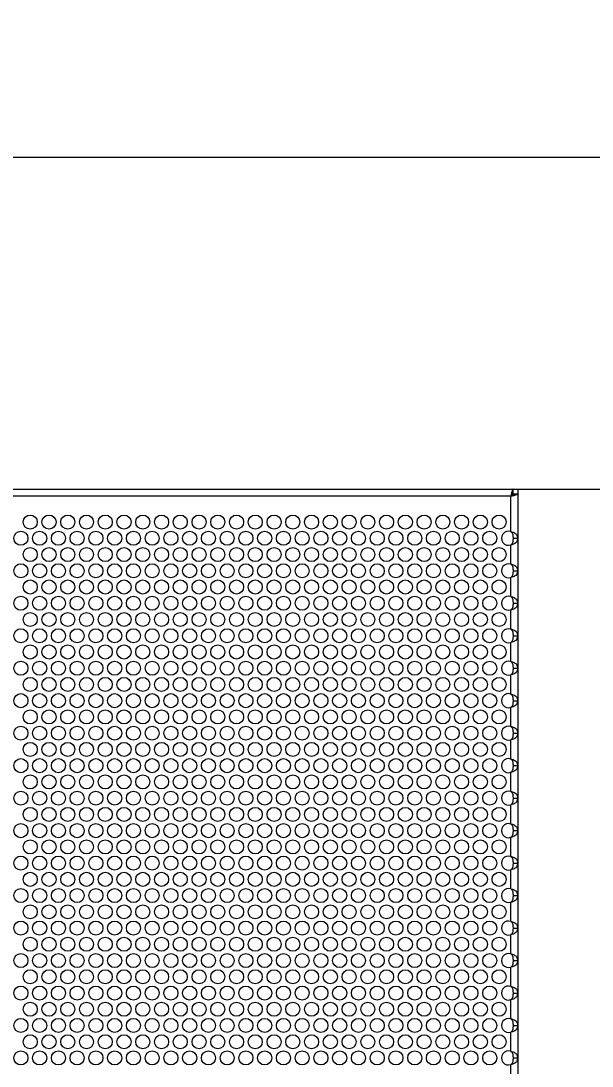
# Model space of a CAD drawing. Header units: millimetres. Extents: x 0 to 2524, y 0 to 1785.
# Drawn here: x 317.1 to 438.9, y 1291.9 to 1514.9 of the extents above; entities that cross this region are included whole.
import ezdxf

# ---------------------------------------------------------------- set-up
doc = ezdxf.new("R2010")
doc.units = ezdxf.units.MM
doc.header["$LTSCALE"] = 0.1
doc.layers.get('0').update_dxf_attribs({"lineweight": 13})
doc.layers.get('Defpoints').update_dxf_attribs({"lineweight": 9})
doc.layers.add('标注', color=251, linetype='Continuous', lineweight=9)
doc.styles.get("Standard").update_dxf_attribs({"font": 'arial.ttf'})
doc.dimstyles.new('STANDARD 8.5', dxfattribs={"dimscale": 8.5, "dimtxt": 2.5, "dimasz": 1.5, "dimexe": 0.5, "dimexo": 0.5, "dimgap": 0.5, "dimtad": 1, "dimtoh": 1, "dimdec": 1, "dimzin": 12, "dimdsep": 46, "dimtxsty": 'Standard', "dimcen": 0, "dimclrd": 256, "dimclre": 256, "dimclrt": 256, "dimadec": 0, "dimazin": 0, "dimtp": 0.01, "dimtm": 0.01, "dimtfac": 1, "dimtdec": 1, "dimtofl": 0, "dimtmove": 0, "dimatfit": 3, "dimfxl": 1, "dimtolj": 1, "dimtzin": 4, "dimlwd": -1, "dimlwe": -1, "dimarcsym": 0})

# ---------------------------------------------------------------- blocks, each defined once
blk = doc.blocks.new('*D11')
at = {"layer": 'Defpoints', "color": 0, "transparency": 16777216}
for p in [(961.86, 1485.82), (196.26, 1419.47), (961.86, 1419.47)]:
    blk.add_point(p, dxfattribs=at)
at = {"layer": '标注', "transparency": 16777216}
for p, q in [((196.26, 1423.72), (196.26, 1490.07)), ((961.86, 1423.72), (961.86, 1490.07)), ((209.01, 1485.82), (949.11, 1485.82))]:
    blk.add_line(p, q, dxfattribs=at)
for points in [[(209.01, 1487.94), (209.01, 1483.69), (196.26, 1485.82)], [(949.11, 1487.94), (949.11, 1483.69), (961.86, 1485.82)]]:
    blk.add_solid(points, dxfattribs=at)
at = {"layer": '标注', "transparency": 16777216, "insert": (579.06, 1500.92), "char_height": 21.25, "attachment_point": 5}
blk.add_mtext('\\A1;766', dxfattribs=at)

msp = doc.modelspace()

# ---------------------------------------------------------------- linework, layer by layer
for p, q in [((223.06, 1414.97), (907.06, 1414.97)), ((423.06, 1414.97), (423.06, 1206.97))]:
    msp.add_line(p, q)
at = {"layer": '标注'}
for p, q in [((422.06, 1413.97), (422.06, 1414.97)), ((422.06, 1413.97), (423.06, 1413.97)), ((421.56, 1413.47), (262.79, 1413.47)), ((421.56, 1405.91), (421.56, 1413.47)), ((421.56, 1398.98), (421.56, 1403.08)), ((422.03, 1404.5), (422.97, 1404.5)), ((404.24, 1400.14), (403.96, 1399.86)), ((421.56, 1392.06), (421.56, 1396.16)), ((422.03, 1397.57), (422.97, 1397.57)), ((404.24, 1393.21), (403.96, 1392.94)), ((421.56, 1385.13), (421.56, 1389.23)), ((422.03, 1390.64), (422.97, 1390.64)), ((404.24, 1386.28), (403.96, 1386.01)), ((421.56, 1378.2), (421.56, 1382.3)), ((422.03, 1383.71), (422.97, 1383.71)), ((404.24, 1379.35), (403.96, 1379.08)), ((422.03, 1376.79), (422.97, 1376.79)), ((421.56, 1371.27), (421.56, 1375.37)), ((404.24, 1372.43), (403.96, 1372.15)), ((422.03, 1369.86), (422.97, 1369.86)), ((421.56, 1364.34), (421.56, 1368.44)), ((404.24, 1365.5), (403.96, 1365.22)), ((422.03, 1362.93), (422.97, 1362.93)), ((421.56, 1357.42), (421.56, 1361.52)), ((404.24, 1358.57), (403.96, 1358.29)), ((422.03, 1356), (422.97, 1356)), ((421.56, 1350.49), (421.56, 1354.59)), ((404.24, 1351.64), (403.96, 1351.37)), ((422.03, 1349.07), (422.97, 1349.07)), ((421.56, 1343.56), (421.56, 1347.66)), ((404.24, 1344.71), (403.96, 1344.44)), ((422.03, 1342.14), (422.97, 1342.14)), ((421.56, 1336.63), (421.56, 1340.73)), ((404.24, 1337.78), (403.96, 1337.51)), ((421.56, 1329.7), (421.56, 1333.8)), ((422.03, 1335.22), (422.97, 1335.22)), ((404.24, 1330.86), (403.96, 1330.58)), ((421.56, 1322.77), (421.56, 1326.87)), ((422.03, 1328.29), (422.97, 1328.29)), ((404.24, 1323.93), (403.96, 1323.65)), ((421.56, 1315.85), (421.56, 1319.95)), ((422.03, 1321.36), (422.97, 1321.36)), ((404.24, 1317), (403.96, 1316.73)), ((422.03, 1314.43), (422.97, 1314.43)), ((421.56, 1308.92), (421.56, 1313.02)), ((404.24, 1310.07), (403.96, 1309.8)), ((422.03, 1307.5), (422.97, 1307.5)), ((421.56, 1301.99), (421.56, 1306.09)), ((404.24, 1303.14), (403.96, 1302.87)), ((422.03, 1300.58), (422.97, 1300.58)), ((421.56, 1295.06), (421.56, 1299.16)), ((404.24, 1296.22), (403.96, 1295.94)), ((422.03, 1293.65), (422.97, 1293.65)), ((421.56, 1288.13), (421.56, 1292.23))]:
    msp.add_line(p, q, dxfattribs=at)
for centre in [(319.06, 1407.96), (323.06, 1407.96), (327.06, 1407.96), (331.06, 1407.96), (335.06, 1407.96), (339.06, 1407.96), (343.06, 1407.96), (347.06, 1407.96), (351.06, 1407.96), (355.06, 1407.96), (359.06, 1407.96), (363.06, 1407.96), (367.06, 1407.96), (371.06, 1407.96), (375.06, 1407.96), (379.06, 1407.96), (383.06, 1407.96), (387.06, 1407.96), (391.06, 1407.96), (395.06, 1407.96), (399.06, 1407.96), (403.06, 1407.96), (407.06, 1407.96), (411.06, 1407.96), (415.06, 1407.96), (419.06, 1407.96), (317.06, 1404.5), (321.06, 1404.5), (325.06, 1404.5), (329.06, 1404.5), (333.06, 1404.5), (337.06, 1404.5), (341.06, 1404.5), (345.06, 1404.5), (349.06, 1404.5), (353.06, 1404.5), (357.06, 1404.5), (361.06, 1404.5), (365.06, 1404.5), (369.06, 1404.5), (373.06, 1404.5), (377.06, 1404.5), (381.06, 1404.5), (385.06, 1404.5), (389.06, 1404.5), (393.06, 1404.5), (397.06, 1404.5), (401.06, 1404.5), (405.06, 1404.5), (409.06, 1404.5), (413.06, 1404.5), (417.06, 1404.5), (319.06, 1401.03), (323.06, 1401.03), (327.06, 1401.03), (331.06, 1401.03), (335.06, 1401.03), (339.06, 1401.03), (343.06, 1401.03), (347.06, 1401.03), (351.06, 1401.03), (355.06, 1401.03), (359.06, 1401.03), (363.06, 1401.03), (367.06, 1401.03), (371.06, 1401.03), (375.06, 1401.03), (379.06, 1401.03), (383.06, 1401.03), (387.06, 1401.03), (391.06, 1401.03), (395.06, 1401.03), (399.06, 1401.03), (403.06, 1401.03), (407.06, 1401.03), (411.06, 1401.03), (415.06, 1401.03), (419.06, 1401.03), (317.06, 1397.57), (321.06, 1397.57), (325.06, 1397.57), (329.06, 1397.57), (333.06, 1397.57), (337.06, 1397.57), (341.06, 1397.57), (345.06, 1397.57), (349.06, 1397.57), (353.06, 1397.57), (357.06, 1397.57), (361.06, 1397.57), (365.06, 1397.57), (369.06, 1397.57), (373.06, 1397.57), (377.06, 1397.57), (381.06, 1397.57), (385.06, 1397.57), (389.06, 1397.57), (393.06, 1397.57), (397.06, 1397.57), (401.06, 1397.57), (405.06, 1397.57), (409.06, 1397.57), (413.06, 1397.57), (417.06, 1397.57), (319.06, 1394.11), (323.06, 1394.11), (327.06, 1394.11), (331.06, 1394.11), (335.06, 1394.11), (339.06, 1394.11), (343.06, 1394.11), (347.06, 1394.11), (351.06, 1394.11), (355.06, 1394.11), (359.06, 1394.11), (363.06, 1394.11), (367.06, 1394.11), (371.06, 1394.11), (375.06, 1394.11), (379.06, 1394.11), (383.06, 1394.11), (387.06, 1394.11), (391.06, 1394.11), (395.06, 1394.11), (399.06, 1394.11), (403.06, 1394.11), (407.06, 1394.11), (411.06, 1394.11), (415.06, 1394.11), (419.06, 1394.11), (317.06, 1390.64), (321.06, 1390.64), (325.06, 1390.64), (329.06, 1390.64), (333.06, 1390.64), (337.06, 1390.64), (341.06, 1390.64), (345.06, 1390.64), (349.06, 1390.64), (353.06, 1390.64), (357.06, 1390.64), (361.06, 1390.64), (365.06, 1390.64), (369.06, 1390.64), (373.06, 1390.64), (377.06, 1390.64), (381.06, 1390.64), (385.06, 1390.64), (389.06, 1390.64), (393.06, 1390.64), (397.06, 1390.64), (401.06, 1390.64), (405.06, 1390.64), (409.06, 1390.64), (413.06, 1390.64), (417.06, 1390.64), (319.06, 1387.18), (323.06, 1387.18), (327.06, 1387.18), (331.06, 1387.18), (335.06, 1387.18), (339.06, 1387.18), (343.06, 1387.18), (347.06, 1387.18), (351.06, 1387.18), (355.06, 1387.18), (359.06, 1387.18), (363.06, 1387.18), (367.06, 1387.18), (371.06, 1387.18), (375.06, 1387.18), (379.06, 1387.18), (383.06, 1387.18), (387.06, 1387.18), (391.06, 1387.18), (395.06, 1387.18), (399.06, 1387.18), (403.06, 1387.18), (407.06, 1387.18), (411.06, 1387.18), (415.06, 1387.18), (419.06, 1387.18), (317.06, 1383.71), (321.06, 1383.71), (325.06, 1383.71), (329.06, 1383.71), (333.06, 1383.71), (337.06, 1383.71), (341.06, 1383.71), (345.06, 1383.71), (349.06, 1383.71), (353.06, 1383.71), (357.06, 1383.71), (361.06, 1383.71), (365.06, 1383.71), (369.06, 1383.71), (373.06, 1383.71), (377.06, 1383.71), (381.06, 1383.71), (385.06, 1383.71), (389.06, 1383.71), (393.06, 1383.71), (397.06, 1383.71), (401.06, 1383.71), (405.06, 1383.71), (409.06, 1383.71), (413.06, 1383.71), (417.06, 1383.71), (319.06, 1380.25), (323.06, 1380.25), (327.06, 1380.25), (331.06, 1380.25), (335.06, 1380.25), (339.06, 1380.25), (343.06, 1380.25), (347.06, 1380.25), (351.06, 1380.25), (355.06, 1380.25), (359.06, 1380.25), (363.06, 1380.25), (367.06, 1380.25), (371.06, 1380.25), (375.06, 1380.25), (379.06, 1380.25), (383.06, 1380.25), (387.06, 1380.25), (391.06, 1380.25), (395.06, 1380.25), (399.06, 1380.25), (403.06, 1380.25), (407.06, 1380.25), (411.06, 1380.25), (415.06, 1380.25), (419.06, 1380.25), (317.06, 1376.79), (321.06, 1376.79), (325.06, 1376.79), (329.06, 1376.79), (333.06, 1376.79), (337.06, 1376.79), (341.06, 1376.79), (345.06, 1376.79), (349.06, 1376.79), (353.06, 1376.79), (357.06, 1376.79), (361.06, 1376.79), (365.06, 1376.79), (369.06, 1376.79), (373.06, 1376.79), (377.06, 1376.79), (381.06, 1376.79), (385.06, 1376.79), (389.06, 1376.79), (393.06, 1376.79), (397.06, 1376.79), (401.06, 1376.79), (405.06, 1376.79), (409.06, 1376.79), (413.06, 1376.79), (417.06, 1376.79), (319.06, 1373.32), (323.06, 1373.32), (327.06, 1373.32), (331.06, 1373.32), (335.06, 1373.32), (339.06, 1373.32), (343.06, 1373.32), (347.06, 1373.32), (351.06, 1373.32), (355.06, 1373.32), (359.06, 1373.32), (363.06, 1373.32), (367.06, 1373.32), (371.06, 1373.32), (375.06, 1373.32), (379.06, 1373.32), (383.06, 1373.32), (387.06, 1373.32), (391.06, 1373.32), (395.06, 1373.32), (399.06, 1373.32), (403.06, 1373.32), (407.06, 1373.32), (411.06, 1373.32), (415.06, 1373.32), (419.06, 1373.32), (317.06, 1369.86), (321.06, 1369.86), (325.06, 1369.86), (329.06, 1369.86), (333.06, 1369.86), (337.06, 1369.86), (341.06, 1369.86), (345.06, 1369.86), (349.06, 1369.86), (353.06, 1369.86), (357.06, 1369.86), (361.06, 1369.86), (365.06, 1369.86), (369.06, 1369.86), (373.06, 1369.86), (377.06, 1369.86), (381.06, 1369.86), (385.06, 1369.86), (389.06, 1369.86), (393.06, 1369.86), (397.06, 1369.86), (401.06, 1369.86), (405.06, 1369.86), (409.06, 1369.86), (413.06, 1369.86), (417.06, 1369.86), (319.06, 1366.39), (323.06, 1366.39), (327.06, 1366.39), (331.06, 1366.39), (335.06, 1366.39), (339.06, 1366.39), (343.06, 1366.39), (347.06, 1366.39), (351.06, 1366.39), (355.06, 1366.39), (359.06, 1366.39), (363.06, 1366.39), (367.06, 1366.39), (371.06, 1366.39), (375.06, 1366.39), (379.06, 1366.39), (383.06, 1366.39), (387.06, 1366.39), (391.06, 1366.39), (395.06, 1366.39), (399.06, 1366.39), (403.06, 1366.39), (407.06, 1366.39), (411.06, 1366.39), (415.06, 1366.39), (419.06, 1366.39), (317.06, 1362.93), (321.06, 1362.93), (325.06, 1362.93), (329.06, 1362.93), (333.06, 1362.93), (337.06, 1362.93), (341.06, 1362.93), (345.06, 1362.93), (349.06, 1362.93), (353.06, 1362.93), (357.06, 1362.93), (361.06, 1362.93), (365.06, 1362.93), (369.06, 1362.93), (373.06, 1362.93), (377.06, 1362.93), (381.06, 1362.93), (385.06, 1362.93), (389.06, 1362.93), (393.06, 1362.93), (397.06, 1362.93), (401.06, 1362.93), (405.06, 1362.93), (409.06, 1362.93), (413.06, 1362.93), (417.06, 1362.93), (319.06, 1359.47), (323.06, 1359.47), (327.06, 1359.47), (331.06, 1359.47), (335.06, 1359.47), (339.06, 1359.47), (343.06, 1359.47), (347.06, 1359.47), (351.06, 1359.47), (355.06, 1359.47), (359.06, 1359.47), (363.06, 1359.47), (367.06, 1359.47), (371.06, 1359.47), (375.06, 1359.47), (379.06, 1359.47), (383.06, 1359.47), (387.06, 1359.47), (391.06, 1359.47), (395.06, 1359.47), (399.06, 1359.47), (403.06, 1359.47), (407.06, 1359.47), (411.06, 1359.47), (415.06, 1359.47), (419.06, 1359.47), (317.06, 1356), (321.06, 1356), (325.06, 1356), (329.06, 1356), (333.06, 1356), (337.06, 1356), (341.06, 1356), (345.06, 1356), (349.06, 1356), (353.06, 1356), (357.06, 1356), (361.06, 1356), (365.06, 1356), (369.06, 1356), (373.06, 1356), (377.06, 1356), (381.06, 1356), (385.06, 1356), (389.06, 1356), (393.06, 1356), (397.06, 1356), (401.06, 1356), (405.06, 1356), (409.06, 1356), (413.06, 1356), (417.06, 1356), (319.06, 1352.54), (323.06, 1352.54), (327.06, 1352.54), (331.06, 1352.54), (335.06, 1352.54), (339.06, 1352.54), (343.06, 1352.54), (347.06, 1352.54), (351.06, 1352.54), (355.06, 1352.54), (359.06, 1352.54), (363.06, 1352.54), (367.06, 1352.54), (371.06, 1352.54), (375.06, 1352.54), (379.06, 1352.54), (383.06, 1352.54), (387.06, 1352.54), (391.06, 1352.54), (395.06, 1352.54), (399.06, 1352.54), (403.06, 1352.54), (407.06, 1352.54), (411.06, 1352.54), (415.06, 1352.54), (419.06, 1352.54), (317.06, 1349.07), (321.06, 1349.07), (325.06, 1349.07), (329.06, 1349.07), (333.06, 1349.07), (337.06, 1349.07), (341.06, 1349.07), (345.06, 1349.07), (349.06, 1349.07), (353.06, 1349.07), (357.06, 1349.07), (361.06, 1349.07), (365.06, 1349.07), (369.06, 1349.07), (373.06, 1349.07), (377.06, 1349.07), (381.06, 1349.07), (385.06, 1349.07), (389.06, 1349.07), (393.06, 1349.07), (397.06, 1349.07), (401.06, 1349.07), (405.06, 1349.07), (409.06, 1349.07), (413.06, 1349.07), (417.06, 1349.07), (319.06, 1345.61), (323.06, 1345.61), (327.06, 1345.61), (331.06, 1345.61), (335.06, 1345.61), (339.06, 1345.61), (343.06, 1345.61), (347.06, 1345.61), (351.06, 1345.61), (355.06, 1345.61), (359.06, 1345.61), (363.06, 1345.61), (367.06, 1345.61), (371.06, 1345.61), (375.06, 1345.61), (379.06, 1345.61), (383.06, 1345.61), (387.06, 1345.61), (391.06, 1345.61), (395.06, 1345.61), (399.06, 1345.61), (403.06, 1345.61), (407.06, 1345.61), (411.06, 1345.61), (415.06, 1345.61), (419.06, 1345.61), (317.06, 1342.14), (321.06, 1342.14), (325.06, 1342.14), (329.06, 1342.14), (333.06, 1342.14), (337.06, 1342.14), (341.06, 1342.14), (345.06, 1342.14), (349.06, 1342.14), (353.06, 1342.14), (357.06, 1342.14), (361.06, 1342.14), (365.06, 1342.14), (369.06, 1342.14), (373.06, 1342.14), (377.06, 1342.14), (381.06, 1342.14), (385.06, 1342.14), (389.06, 1342.14), (393.06, 1342.14), (397.06, 1342.14), (401.06, 1342.14), (405.06, 1342.14), (409.06, 1342.14), (413.06, 1342.14), (417.06, 1342.14), (319.06, 1338.68), (323.06, 1338.68), (327.06, 1338.68), (331.06, 1338.68), (335.06, 1338.68), (339.06, 1338.68), (343.06, 1338.68), (347.06, 1338.68), (351.06, 1338.68), (355.06, 1338.68), (359.06, 1338.68), (363.06, 1338.68), (367.06, 1338.68), (371.06, 1338.68), (375.06, 1338.68), (379.06, 1338.68), (383.06, 1338.68), (387.06, 1338.68), (391.06, 1338.68), (395.06, 1338.68), (399.06, 1338.68), (403.06, 1338.68), (407.06, 1338.68), (411.06, 1338.68), (415.06, 1338.68), (419.06, 1338.68), (317.06, 1335.22), (321.06, 1335.22), (325.06, 1335.22), (329.06, 1335.22), (333.06, 1335.22), (337.06, 1335.22), (341.06, 1335.22), (345.06, 1335.22), (349.06, 1335.22), (353.06, 1335.22), (357.06, 1335.22), (361.06, 1335.22), (365.06, 1335.22), (369.06, 1335.22), (373.06, 1335.22), (377.06, 1335.22), (381.06, 1335.22), (385.06, 1335.22), (389.06, 1335.22), (393.06, 1335.22), (397.06, 1335.22), (401.06, 1335.22), (405.06, 1335.22), (409.06, 1335.22), (413.06, 1335.22), (417.06, 1335.22), (319.06, 1331.75), (323.06, 1331.75), (327.06, 1331.75), (331.06, 1331.75), (335.06, 1331.75), (339.06, 1331.75), (343.06, 1331.75), (347.06, 1331.75), (351.06, 1331.75), (355.06, 1331.75), (359.06, 1331.75), (363.06, 1331.75), (367.06, 1331.75), (371.06, 1331.75), (375.06, 1331.75), (379.06, 1331.75), (383.06, 1331.75), (387.06, 1331.75), (391.06, 1331.75), (395.06, 1331.75), (399.06, 1331.75), (403.06, 1331.75), (407.06, 1331.75), (411.06, 1331.75), (415.06, 1331.75), (419.06, 1331.75), (317.06, 1328.29), (321.06, 1328.29), (325.06, 1328.29), (329.06, 1328.29), (333.06, 1328.29), (337.06, 1328.29), (341.06, 1328.29), (345.06, 1328.29), (349.06, 1328.29), (353.06, 1328.29), (357.06, 1328.29), (361.06, 1328.29), (365.06, 1328.29), (369.06, 1328.29), (373.06, 1328.29), (377.06, 1328.29), (381.06, 1328.29), (385.06, 1328.29), (389.06, 1328.29), (393.06, 1328.29), (397.06, 1328.29), (401.06, 1328.29), (405.06, 1328.29), (409.06, 1328.29), (413.06, 1328.29), (417.06, 1328.29), (319.06, 1324.82), (323.06, 1324.82), (327.06, 1324.82), (331.06, 1324.82), (335.06, 1324.82), (339.06, 1324.82), (343.06, 1324.82), (347.06, 1324.82), (351.06, 1324.82), (355.06, 1324.82), (359.06, 1324.82), (363.06, 1324.82), (367.06, 1324.82), (371.06, 1324.82), (375.06, 1324.82), (379.06, 1324.82), (383.06, 1324.82), (387.06, 1324.82), (391.06, 1324.82), (395.06, 1324.82), (399.06, 1324.82), (403.06, 1324.82), (407.06, 1324.82), (411.06, 1324.82), (415.06, 1324.82), (419.06, 1324.82), (317.06, 1321.36), (321.06, 1321.36), (325.06, 1321.36), (329.06, 1321.36), (333.06, 1321.36), (337.06, 1321.36), (341.06, 1321.36), (345.06, 1321.36), (349.06, 1321.36), (353.06, 1321.36), (357.06, 1321.36), (361.06, 1321.36), (365.06, 1321.36), (369.06, 1321.36), (373.06, 1321.36), (377.06, 1321.36), (381.06, 1321.36), (385.06, 1321.36), (389.06, 1321.36), (393.06, 1321.36), (397.06, 1321.36), (401.06, 1321.36), (405.06, 1321.36), (409.06, 1321.36), (413.06, 1321.36), (417.06, 1321.36), (319.06, 1317.9), (323.06, 1317.9), (327.06, 1317.9), (331.06, 1317.9), (335.06, 1317.9), (339.06, 1317.9), (343.06, 1317.9), (347.06, 1317.9), (351.06, 1317.9), (355.06, 1317.9), (359.06, 1317.9), (363.06, 1317.9), (367.06, 1317.9), (371.06, 1317.9), (375.06, 1317.9), (379.06, 1317.9), (383.06, 1317.9), (387.06, 1317.9), (391.06, 1317.9), (395.06, 1317.9), (399.06, 1317.9), (403.06, 1317.9), (407.06, 1317.9), (411.06, 1317.9), (415.06, 1317.9), (419.06, 1317.9), (317.06, 1314.43), (321.06, 1314.43), (325.06, 1314.43), (329.06, 1314.43), (333.06, 1314.43), (337.06, 1314.43), (341.06, 1314.43), (345.06, 1314.43), (349.06, 1314.43), (353.06, 1314.43), (357.06, 1314.43), (361.06, 1314.43), (365.06, 1314.43), (369.06, 1314.43), (373.06, 1314.43), (377.06, 1314.43), (381.06, 1314.43), (385.06, 1314.43), (389.06, 1314.43), (393.06, 1314.43), (397.06, 1314.43), (401.06, 1314.43), (405.06, 1314.43), (409.06, 1314.43), (413.06, 1314.43), (417.06, 1314.43), (319.06, 1310.97), (323.06, 1310.97), (327.06, 1310.97), (331.06, 1310.97), (335.06, 1310.97), (339.06, 1310.97), (343.06, 1310.97), (347.06, 1310.97), (351.06, 1310.97), (355.06, 1310.97), (359.06, 1310.97), (363.06, 1310.97), (367.06, 1310.97), (371.06, 1310.97), (375.06, 1310.97), (379.06, 1310.97), (383.06, 1310.97), (387.06, 1310.97), (391.06, 1310.97), (395.06, 1310.97), (399.06, 1310.97), (403.06, 1310.97), (407.06, 1310.97), (411.06, 1310.97), (415.06, 1310.97), (419.06, 1310.97), (317.06, 1307.5), (321.06, 1307.5), (325.06, 1307.5), (329.06, 1307.5), (333.06, 1307.5), (337.06, 1307.5), (341.06, 1307.5), (345.06, 1307.5), (349.06, 1307.5), (353.06, 1307.5), (357.06, 1307.5), (361.06, 1307.5), (365.06, 1307.5), (369.06, 1307.5), (373.06, 1307.5), (377.06, 1307.5), (381.06, 1307.5), (385.06, 1307.5), (389.06, 1307.5), (393.06, 1307.5), (397.06, 1307.5), (401.06, 1307.5), (405.06, 1307.5), (409.06, 1307.5), (413.06, 1307.5), (417.06, 1307.5), (319.06, 1304.04), (323.06, 1304.04), (327.06, 1304.04), (331.06, 1304.04), (335.06, 1304.04), (339.06, 1304.04), (343.06, 1304.04), (347.06, 1304.04), (351.06, 1304.04), (355.06, 1304.04), (359.06, 1304.04), (363.06, 1304.04), (367.06, 1304.04), (371.06, 1304.04), (375.06, 1304.04), (379.06, 1304.04), (383.06, 1304.04), (387.06, 1304.04), (391.06, 1304.04), (395.06, 1304.04), (399.06, 1304.04), (403.06, 1304.04), (407.06, 1304.04), (411.06, 1304.04), (415.06, 1304.04), (419.06, 1304.04), (317.06, 1300.58), (321.06, 1300.58), (325.06, 1300.58), (329.06, 1300.58), (333.06, 1300.58), (337.06, 1300.58), (341.06, 1300.58), (345.06, 1300.58), (349.06, 1300.58), (353.06, 1300.58), (357.06, 1300.58), (361.06, 1300.58), (365.06, 1300.58), (369.06, 1300.58), (373.06, 1300.58), (377.06, 1300.58), (381.06, 1300.58), (385.06, 1300.58), (389.06, 1300.58), (393.06, 1300.58), (397.06, 1300.58), (401.06, 1300.58), (405.06, 1300.58), (409.06, 1300.58), (413.06, 1300.58), (417.06, 1300.58), (319.06, 1297.11), (323.06, 1297.11), (327.06, 1297.11), (331.06, 1297.11), (335.06, 1297.11), (339.06, 1297.11), (343.06, 1297.11), (347.06, 1297.11), (351.06, 1297.11), (355.06, 1297.11), (359.06, 1297.11), (363.06, 1297.11), (367.06, 1297.11), (371.06, 1297.11), (375.06, 1297.11), (379.06, 1297.11), (383.06, 1297.11), (387.06, 1297.11), (391.06, 1297.11), (395.06, 1297.11), (399.06, 1297.11), (403.06, 1297.11), (407.06, 1297.11), (411.06, 1297.11), (415.06, 1297.11), (419.06, 1297.11), (317.06, 1293.65), (321.06, 1293.65), (325.06, 1293.65), (329.06, 1293.65), (333.06, 1293.65), (337.06, 1293.65), (341.06, 1293.65), (345.06, 1293.65), (349.06, 1293.65), (353.06, 1293.65), (357.06, 1293.65), (361.06, 1293.65), (365.06, 1293.65), (369.06, 1293.65), (373.06, 1293.65), (377.06, 1293.65), (381.06, 1293.65), (385.06, 1293.65), (389.06, 1293.65), (393.06, 1293.65), (397.06, 1293.65), (401.06, 1293.65), (405.06, 1293.65), (409.06, 1293.65), (413.06, 1293.65), (417.06, 1293.65)]:
    msp.add_circle(centre, 1.5, dxfattribs=at)
for centre, radius, start, end in [((438.24, 1410.24), 16.98, 167.0641, 167.308), ((418.45, 1429.64), 16.47, 282.6891, 283.0192), ((421.06, 1404.5), 1.5, 70.5288, 289.4712), ((421.06, 1397.57), 1.5, 70.5288, 289.4712), ((421.06, 1390.64), 1.5, 70.5288, 289.4712), ((421.06, 1383.71), 1.5, 70.5288, 289.4712), ((421.06, 1376.79), 1.5, 70.5288, 289.4712), ((421.06, 1369.86), 1.5, 70.5288, 289.4712), ((421.06, 1362.93), 1.5, 70.5288, 289.4712), ((421.06, 1356), 1.5, 70.5288, 289.4712), ((421.06, 1349.07), 1.5, 70.5288, 289.4712), ((421.06, 1342.14), 1.5, 70.5288, 289.4712), ((421.06, 1335.22), 1.5, 70.5288, 289.4712), ((421.06, 1328.29), 1.5, 70.5288, 289.4712), ((421.06, 1321.36), 1.5, 70.5288, 289.4712), ((421.06, 1314.43), 1.5, 70.5288, 289.4712), ((421.06, 1307.5), 1.5, 70.5288, 289.4712), ((421.06, 1300.58), 1.5, 70.5288, 289.4712), ((421.06, 1293.65), 1.5, 70.5288, 289.4712)]:
    msp.add_arc(centre, radius, start, end, dxfattribs=at)
for points, knots in [([(421.67, 1413.97), (421.66, 1413.93), (421.63, 1413.76), (421.59, 1413.59), (421.56, 1413.47)], [0, 0, 0, 0, 0.244431, 1, 1, 1, 1]), ([(422.06, 1413.97), (422.06, 1413.87), (421.94, 1413.73), (421.75, 1413.59), (421.63, 1413.51), (421.56, 1413.47)], [0, 0, 0, 0, 0.400766, 0.683902, 1, 1, 1, 1]), ([(422.06, 1413.97), (421.97, 1413.97), (421.82, 1413.84), (421.68, 1413.65), (421.61, 1413.53), (421.56, 1413.47)], [0, 0, 0, 0, 0.400766, 0.683902, 1, 1, 1, 1]), ([(422.07, 1413.58), (422.03, 1413.57), (421.86, 1413.53), (421.69, 1413.49), (421.56, 1413.47)], [0, 0, 0, 0, 0.244431, 1, 1, 1, 1]), ([(422.06, 1414.97), (422.03, 1414.97), (421.97, 1414.91), (421.92, 1414.82), (421.85, 1414.66), (421.77, 1414.4), (421.72, 1414.17), (421.69, 1414.04)], [0, 0, 0, 0, 0.1112, 0.201318, 0.317121, 0.619889, 1, 1, 1, 1]), ([(423.06, 1413.97), (423.06, 1413.93), (423.01, 1413.87), (422.92, 1413.82), (422.76, 1413.76), (422.51, 1413.68), (422.28, 1413.63), (422.16, 1413.6)], [0, 0, 0, 0, 0.111681, 0.201706, 0.317305, 0.619659, 1, 1, 1, 1]), ([(421.56, 1405.91), (421.61, 1405.9), (421.78, 1405.87), (421.95, 1405.82), (422.07, 1405.78)], [0, 0, 0, 0, 0.253364, 1, 1, 1, 1]), ([(421.56, 1405.91), (421.68, 1405.85), (421.86, 1405.65), (421.99, 1405.28), (422.03, 1404.89), (422.03, 1404.63), (422.03, 1404.5)], [0, 0, 0, 0, 0.249594, 0.492919, 0.743643, 1, 1, 1, 1]), ([(422.07, 1405.78), (422.33, 1405.69), (422.72, 1405.48), (422.95, 1404.95), (422.97, 1404.65), (422.97, 1404.5)], [0, 0, 0, 0, 0.486207, 0.723147, 1, 1, 1, 1]), ([(422.03, 1404.5), (422.03, 1404.37), (422.03, 1404.1), (421.99, 1403.72), (421.86, 1403.34), (421.68, 1403.15), (421.56, 1403.08)], [0, 0, 0, 0, 0.256357, 0.507081, 0.750406, 1, 1, 1, 1]), ([(422.07, 1403.22), (422.03, 1403.2), (421.86, 1403.15), (421.69, 1403.11), (421.56, 1403.08)], [0, 0, 0, 0, 0.244862, 1, 1, 1, 1]), ([(422.97, 1404.5), (422.97, 1404.34), (422.95, 1404.05), (422.72, 1403.52), (422.33, 1403.31), (422.07, 1403.22)], [0, 0, 0, 0, 0.276853, 0.513793, 1, 1, 1, 1]), ([(421.56, 1398.98), (421.61, 1398.98), (421.78, 1398.94), (421.95, 1398.89), (422.07, 1398.85)], [0, 0, 0, 0, 0.253364, 1, 1, 1, 1]), ([(421.56, 1398.98), (421.68, 1398.92), (421.86, 1398.73), (421.99, 1398.35), (422.03, 1397.97), (422.03, 1397.7), (422.03, 1397.57)], [0, 0, 0, 0, 0.249594, 0.492919, 0.743643, 1, 1, 1, 1]), ([(422.07, 1398.85), (422.33, 1398.76), (422.72, 1398.55), (422.95, 1398.02), (422.97, 1397.73), (422.97, 1397.57)], [0, 0, 0, 0, 0.486207, 0.723147, 1, 1, 1, 1]), ([(422.03, 1397.57), (422.03, 1397.44), (422.03, 1397.17), (421.99, 1396.79), (421.86, 1396.41), (421.68, 1396.22), (421.56, 1396.16)], [0, 0, 0, 0, 0.256357, 0.507081, 0.750406, 1, 1, 1, 1]), ([(422.07, 1396.29), (422.03, 1396.28), (421.86, 1396.22), (421.69, 1396.18), (421.56, 1396.16)], [0, 0, 0, 0, 0.244862, 1, 1, 1, 1]), ([(422.97, 1397.57), (422.97, 1397.41), (422.95, 1397.12), (422.72, 1396.59), (422.33, 1396.38), (422.07, 1396.29)], [0, 0, 0, 0, 0.276853, 0.513793, 1, 1, 1, 1]), ([(421.56, 1392.06), (421.61, 1392.05), (421.78, 1392.01), (421.95, 1391.97), (422.07, 1391.92)], [0, 0, 0, 0, 0.253364, 1, 1, 1, 1]), ([(421.56, 1392.06), (421.68, 1391.99), (421.86, 1391.8), (421.99, 1391.43), (422.03, 1391.04), (422.03, 1390.77), (422.03, 1390.64)], [0, 0, 0, 0, 0.249594, 0.492919, 0.743643, 1, 1, 1, 1]), ([(422.07, 1391.92), (422.33, 1391.83), (422.72, 1391.62), (422.95, 1391.09), (422.97, 1390.8), (422.97, 1390.64)], [0, 0, 0, 0, 0.486207, 0.723147, 1, 1, 1, 1]), ([(422.03, 1390.64), (422.03, 1390.51), (422.03, 1390.25), (421.99, 1389.86), (421.86, 1389.49), (421.68, 1389.29), (421.56, 1389.23)], [0, 0, 0, 0, 0.256357, 0.507081, 0.750406, 1, 1, 1, 1]), ([(422.07, 1389.36), (422.03, 1389.35), (421.86, 1389.29), (421.69, 1389.25), (421.56, 1389.23)], [0, 0, 0, 0, 0.244862, 1, 1, 1, 1]), ([(422.97, 1390.64), (422.97, 1390.49), (422.95, 1390.19), (422.72, 1389.66), (422.33, 1389.45), (422.07, 1389.36)], [0, 0, 0, 0, 0.276853, 0.513793, 1, 1, 1, 1]), ([(421.56, 1385.13), (421.61, 1385.12), (421.78, 1385.08), (421.95, 1385.04), (422.07, 1384.99)], [0, 0, 0, 0, 0.253364, 1, 1, 1, 1]), ([(421.56, 1385.13), (421.68, 1385.06), (421.86, 1384.87), (421.99, 1384.5), (422.03, 1384.11), (422.03, 1383.85), (422.03, 1383.71)], [0, 0, 0, 0, 0.249594, 0.492919, 0.743643, 1, 1, 1, 1]), ([(422.07, 1384.99), (422.33, 1384.9), (422.72, 1384.69), (422.95, 1384.16), (422.97, 1383.87), (422.97, 1383.71)], [0, 0, 0, 0, 0.486207, 0.723147, 1, 1, 1, 1]), ([(422.03, 1383.71), (422.03, 1383.58), (422.03, 1383.32), (421.99, 1382.93), (421.86, 1382.56), (421.68, 1382.36), (421.56, 1382.3)], [0, 0, 0, 0, 0.256357, 0.507081, 0.750406, 1, 1, 1, 1]), ([(422.07, 1382.43), (422.03, 1382.42), (421.86, 1382.36), (421.69, 1382.32), (421.56, 1382.3)], [0, 0, 0, 0, 0.244862, 1, 1, 1, 1]), ([(422.97, 1383.71), (422.97, 1383.56), (422.95, 1383.27), (422.72, 1382.73), (422.33, 1382.52), (422.07, 1382.43)], [0, 0, 0, 0, 0.276853, 0.513793, 1, 1, 1, 1]), ([(421.56, 1378.2), (421.61, 1378.19), (421.78, 1378.16), (421.95, 1378.11), (422.07, 1378.07)], [0, 0, 0, 0, 0.253364, 1, 1, 1, 1]), ([(421.56, 1378.2), (421.68, 1378.14), (421.86, 1377.94), (421.99, 1377.57), (422.03, 1377.18), (422.03, 1376.92), (422.03, 1376.79)], [0, 0, 0, 0, 0.249594, 0.492919, 0.743643, 1, 1, 1, 1]), ([(422.07, 1378.07), (422.33, 1377.98), (422.72, 1377.77), (422.95, 1377.23), (422.97, 1376.94), (422.97, 1376.79)], [0, 0, 0, 0, 0.486207, 0.723147, 1, 1, 1, 1]), ([(422.03, 1376.79), (422.03, 1376.65), (422.03, 1376.39), (421.99, 1376), (421.86, 1375.63), (421.68, 1375.44), (421.56, 1375.37)], [0, 0, 0, 0, 0.256357, 0.507081, 0.750406, 1, 1, 1, 1]), ([(422.97, 1376.79), (422.97, 1376.63), (422.95, 1376.34), (422.72, 1375.81), (422.33, 1375.6), (422.07, 1375.5)], [0, 0, 0, 0, 0.276853, 0.513793, 1, 1, 1, 1]), ([(422.07, 1375.5), (422.03, 1375.49), (421.86, 1375.44), (421.69, 1375.4), (421.56, 1375.37)], [0, 0, 0, 0, 0.244862, 1, 1, 1, 1]), ([(421.56, 1371.27), (421.61, 1371.26), (421.78, 1371.23), (421.95, 1371.18), (422.07, 1371.14)], [0, 0, 0, 0, 0.253364, 1, 1, 1, 1]), ([(421.56, 1371.27), (421.68, 1371.21), (421.86, 1371.01), (421.99, 1370.64), (422.03, 1370.25), (422.03, 1369.99), (422.03, 1369.86)], [0, 0, 0, 0, 0.249594, 0.492919, 0.743643, 1, 1, 1, 1]), ([(422.07, 1371.14), (422.33, 1371.05), (422.72, 1370.84), (422.95, 1370.3), (422.97, 1370.01), (422.97, 1369.86)], [0, 0, 0, 0, 0.486207, 0.723147, 1, 1, 1, 1]), ([(422.03, 1369.86), (422.03, 1369.72), (422.03, 1369.46), (421.99, 1369.07), (421.86, 1368.7), (421.68, 1368.51), (421.56, 1368.44)], [0, 0, 0, 0, 0.256357, 0.507081, 0.750406, 1, 1, 1, 1]), ([(422.97, 1369.86), (422.97, 1369.7), (422.95, 1369.41), (422.72, 1368.88), (422.33, 1368.67), (422.07, 1368.58)], [0, 0, 0, 0, 0.276853, 0.513793, 1, 1, 1, 1]), ([(422.07, 1368.58), (422.03, 1368.56), (421.86, 1368.51), (421.69, 1368.47), (421.56, 1368.44)], [0, 0, 0, 0, 0.244862, 1, 1, 1, 1]), ([(421.56, 1364.34), (421.61, 1364.34), (421.78, 1364.3), (421.95, 1364.25), (422.07, 1364.21)], [0, 0, 0, 0, 0.253364, 1, 1, 1, 1]), ([(421.56, 1364.34), (421.68, 1364.28), (421.86, 1364.09), (421.99, 1363.71), (422.03, 1363.33), (422.03, 1363.06), (422.03, 1362.93)], [0, 0, 0, 0, 0.249594, 0.492919, 0.743643, 1, 1, 1, 1]), ([(422.03, 1362.93), (422.03, 1362.8), (422.03, 1362.53), (421.99, 1362.15), (421.86, 1361.77), (421.68, 1361.58), (421.56, 1361.52)], [0, 0, 0, 0, 0.256357, 0.507081, 0.750406, 1, 1, 1, 1]), ([(422.07, 1364.21), (422.33, 1364.12), (422.72, 1363.91), (422.95, 1363.38), (422.97, 1363.09), (422.97, 1362.93)], [0, 0, 0, 0, 0.486207, 0.723147, 1, 1, 1, 1]), ([(422.97, 1362.93), (422.97, 1362.77), (422.95, 1362.48), (422.72, 1361.95), (422.33, 1361.74), (422.07, 1361.65)], [0, 0, 0, 0, 0.276853, 0.513793, 1, 1, 1, 1]), ([(422.07, 1361.65), (422.03, 1361.63), (421.86, 1361.58), (421.69, 1361.54), (421.56, 1361.52)], [0, 0, 0, 0, 0.244862, 1, 1, 1, 1]), ([(421.56, 1357.42), (421.61, 1357.41), (421.78, 1357.37), (421.95, 1357.33), (422.07, 1357.28)], [0, 0, 0, 0, 0.253364, 1, 1, 1, 1]), ([(421.56, 1357.42), (421.68, 1357.35), (421.86, 1357.16), (421.99, 1356.78), (422.03, 1356.4), (422.03, 1356.13), (422.03, 1356)], [0, 0, 0, 0, 0.249594, 0.492919, 0.743643, 1, 1, 1, 1]), ([(422.03, 1356), (422.03, 1355.87), (422.03, 1355.61), (421.99, 1355.22), (421.86, 1354.85), (421.68, 1354.65), (421.56, 1354.59)], [0, 0, 0, 0, 0.256357, 0.507081, 0.750406, 1, 1, 1, 1]), ([(422.07, 1357.28), (422.33, 1357.19), (422.72, 1356.98), (422.95, 1356.45), (422.97, 1356.16), (422.97, 1356)], [0, 0, 0, 0, 0.486207, 0.723147, 1, 1, 1, 1]), ([(422.97, 1356), (422.97, 1355.85), (422.95, 1355.55), (422.72, 1355.02), (422.33, 1354.81), (422.07, 1354.72)], [0, 0, 0, 0, 0.276853, 0.513793, 1, 1, 1, 1]), ([(422.07, 1354.72), (422.03, 1354.71), (421.86, 1354.65), (421.69, 1354.61), (421.56, 1354.59)], [0, 0, 0, 0, 0.244862, 1, 1, 1, 1]), ([(421.56, 1350.49), (421.61, 1350.48), (421.78, 1350.44), (421.95, 1350.4), (422.07, 1350.35)], [0, 0, 0, 0, 0.253364, 1, 1, 1, 1]), ([(421.56, 1350.49), (421.68, 1350.42), (421.86, 1350.23), (421.99, 1349.86), (422.03, 1349.47), (422.03, 1349.21), (422.03, 1349.07)], [0, 0, 0, 0, 0.249594, 0.492919, 0.743643, 1, 1, 1, 1]), ([(422.03, 1349.07), (422.03, 1348.94), (422.03, 1348.68), (421.99, 1348.29), (421.86, 1347.92), (421.68, 1347.72), (421.56, 1347.66)], [0, 0, 0, 0, 0.256357, 0.507081, 0.750406, 1, 1, 1, 1]), ([(422.07, 1350.35), (422.33, 1350.26), (422.72, 1350.05), (422.95, 1349.52), (422.97, 1349.23), (422.97, 1349.07)], [0, 0, 0, 0, 0.486207, 0.723147, 1, 1, 1, 1]), ([(422.97, 1349.07), (422.97, 1348.92), (422.95, 1348.63), (422.72, 1348.09), (422.33, 1347.88), (422.07, 1347.79)], [0, 0, 0, 0, 0.276853, 0.513793, 1, 1, 1, 1]), ([(422.07, 1347.79), (422.03, 1347.78), (421.86, 1347.72), (421.69, 1347.68), (421.56, 1347.66)], [0, 0, 0, 0, 0.244862, 1, 1, 1, 1]), ([(421.56, 1343.56), (421.61, 1343.55), (421.78, 1343.52), (421.95, 1343.47), (422.07, 1343.43)], [0, 0, 0, 0, 0.253364, 1, 1, 1, 1]), ([(421.56, 1343.56), (421.68, 1343.49), (421.86, 1343.3), (421.99, 1342.93), (422.03, 1342.54), (422.03, 1342.28), (422.03, 1342.14)], [0, 0, 0, 0, 0.249594, 0.492919, 0.743643, 1, 1, 1, 1]), ([(422.03, 1342.14), (422.03, 1342.01), (422.03, 1341.75), (421.99, 1341.36), (421.86, 1340.99), (421.68, 1340.8), (421.56, 1340.73)], [0, 0, 0, 0, 0.256357, 0.507081, 0.750406, 1, 1, 1, 1]), ([(422.07, 1343.43), (422.33, 1343.33), (422.72, 1343.13), (422.95, 1342.59), (422.97, 1342.3), (422.97, 1342.14)], [0, 0, 0, 0, 0.486207, 0.723147, 1, 1, 1, 1]), ([(422.97, 1342.14), (422.97, 1341.99), (422.95, 1341.7), (422.72, 1341.16), (422.33, 1340.95), (422.07, 1340.86)], [0, 0, 0, 0, 0.276853, 0.513793, 1, 1, 1, 1]), ([(422.07, 1340.86), (422.03, 1340.85), (421.86, 1340.8), (421.69, 1340.76), (421.56, 1340.73)], [0, 0, 0, 0, 0.244862, 1, 1, 1, 1]), ([(421.56, 1336.63), (421.61, 1336.62), (421.78, 1336.59), (421.95, 1336.54), (422.07, 1336.5)], [0, 0, 0, 0, 0.253364, 1, 1, 1, 1]), ([(421.56, 1336.63), (421.68, 1336.57), (421.86, 1336.37), (421.99, 1336), (422.03, 1335.61), (422.03, 1335.35), (422.03, 1335.22)], [0, 0, 0, 0, 0.249594, 0.492919, 0.743643, 1, 1, 1, 1]), ([(422.07, 1336.5), (422.33, 1336.41), (422.72, 1336.2), (422.95, 1335.66), (422.97, 1335.37), (422.97, 1335.22)], [0, 0, 0, 0, 0.486207, 0.723147, 1, 1, 1, 1]), ([(422.03, 1335.22), (422.03, 1335.08), (422.03, 1334.82), (421.99, 1334.43), (421.86, 1334.06), (421.68, 1333.87), (421.56, 1333.8)], [0, 0, 0, 0, 0.256357, 0.507081, 0.750406, 1, 1, 1, 1]), ([(422.07, 1333.94), (422.03, 1333.92), (421.86, 1333.87), (421.69, 1333.83), (421.56, 1333.8)], [0, 0, 0, 0, 0.244862, 1, 1, 1, 1]), ([(422.97, 1335.22), (422.97, 1335.06), (422.95, 1334.77), (422.72, 1334.24), (422.33, 1334.03), (422.07, 1333.94)], [0, 0, 0, 0, 0.276853, 0.513793, 1, 1, 1, 1]), ([(421.56, 1329.7), (421.61, 1329.69), (421.78, 1329.66), (421.95, 1329.61), (422.07, 1329.57)], [0, 0, 0, 0, 0.253364, 1, 1, 1, 1]), ([(421.56, 1329.7), (421.68, 1329.64), (421.86, 1329.44), (421.99, 1329.07), (422.03, 1328.68), (422.03, 1328.42), (422.03, 1328.29)], [0, 0, 0, 0, 0.249594, 0.492919, 0.743643, 1, 1, 1, 1]), ([(422.07, 1329.57), (422.33, 1329.48), (422.72, 1329.27), (422.95, 1328.74), (422.97, 1328.44), (422.97, 1328.29)], [0, 0, 0, 0, 0.486207, 0.723147, 1, 1, 1, 1]), ([(422.03, 1328.29), (422.03, 1328.16), (422.03, 1327.89), (421.99, 1327.51), (421.86, 1327.13), (421.68, 1326.94), (421.56, 1326.87)], [0, 0, 0, 0, 0.256357, 0.507081, 0.750406, 1, 1, 1, 1]), ([(422.07, 1327.01), (422.03, 1326.99), (421.86, 1326.94), (421.69, 1326.9), (421.56, 1326.87)], [0, 0, 0, 0, 0.244862, 1, 1, 1, 1]), ([(422.97, 1328.29), (422.97, 1328.13), (422.95, 1327.84), (422.72, 1327.31), (422.33, 1327.1), (422.07, 1327.01)], [0, 0, 0, 0, 0.276853, 0.513793, 1, 1, 1, 1]), ([(421.56, 1322.77), (421.61, 1322.77), (421.78, 1322.73), (421.95, 1322.68), (422.07, 1322.64)], [0, 0, 0, 0, 0.253364, 1, 1, 1, 1]), ([(421.56, 1322.77), (421.68, 1322.71), (421.86, 1322.52), (421.99, 1322.14), (422.03, 1321.76), (422.03, 1321.49), (422.03, 1321.36)], [0, 0, 0, 0, 0.249594, 0.492919, 0.743643, 1, 1, 1, 1]), ([(422.07, 1322.64), (422.33, 1322.55), (422.72, 1322.34), (422.95, 1321.81), (422.97, 1321.52), (422.97, 1321.36)], [0, 0, 0, 0, 0.486207, 0.723147, 1, 1, 1, 1]), ([(422.03, 1321.36), (422.03, 1321.23), (422.03, 1320.96), (421.99, 1320.58), (421.86, 1320.2), (421.68, 1320.01), (421.56, 1319.95)], [0, 0, 0, 0, 0.256357, 0.507081, 0.750406, 1, 1, 1, 1]), ([(422.07, 1320.08), (422.03, 1320.06), (421.86, 1320.01), (421.69, 1319.97), (421.56, 1319.95)], [0, 0, 0, 0, 0.244862, 1, 1, 1, 1]), ([(422.97, 1321.36), (422.97, 1321.2), (422.95, 1320.91), (422.72, 1320.38), (422.33, 1320.17), (422.07, 1320.08)], [0, 0, 0, 0, 0.276853, 0.513793, 1, 1, 1, 1]), ([(421.56, 1315.85), (421.61, 1315.84), (421.78, 1315.8), (421.95, 1315.76), (422.07, 1315.71)], [0, 0, 0, 0, 0.253364, 1, 1, 1, 1]), ([(421.56, 1315.85), (421.68, 1315.78), (421.86, 1315.59), (421.99, 1315.22), (422.03, 1314.83), (422.03, 1314.56), (422.03, 1314.43)], [0, 0, 0, 0, 0.249594, 0.492919, 0.743643, 1, 1, 1, 1]), ([(422.07, 1315.71), (422.33, 1315.62), (422.72, 1315.41), (422.95, 1314.88), (422.97, 1314.59), (422.97, 1314.43)], [0, 0, 0, 0, 0.486207, 0.723147, 1, 1, 1, 1]), ([(422.03, 1314.43), (422.03, 1314.3), (422.03, 1314.04), (421.99, 1313.65), (421.86, 1313.28), (421.68, 1313.08), (421.56, 1313.02)], [0, 0, 0, 0, 0.256357, 0.507081, 0.750406, 1, 1, 1, 1]), ([(422.07, 1313.15), (422.03, 1313.14), (421.86, 1313.08), (421.69, 1313.04), (421.56, 1313.02)], [0, 0, 0, 0, 0.244862, 1, 1, 1, 1]), ([(422.97, 1314.43), (422.97, 1314.28), (422.95, 1313.98), (422.72, 1313.45), (422.33, 1313.24), (422.07, 1313.15)], [0, 0, 0, 0, 0.276853, 0.513793, 1, 1, 1, 1]), ([(421.56, 1308.92), (421.61, 1308.91), (421.78, 1308.87), (421.95, 1308.83), (422.07, 1308.78)], [0, 0, 0, 0, 0.253364, 1, 1, 1, 1]), ([(421.56, 1308.92), (421.68, 1308.85), (421.86, 1308.66), (421.99, 1308.29), (422.03, 1307.9), (422.03, 1307.64), (422.03, 1307.5)], [0, 0, 0, 0, 0.249594, 0.492919, 0.743643, 1, 1, 1, 1]), ([(422.07, 1308.78), (422.33, 1308.69), (422.72, 1308.48), (422.95, 1307.95), (422.97, 1307.66), (422.97, 1307.5)], [0, 0, 0, 0, 0.486207, 0.723147, 1, 1, 1, 1]), ([(422.03, 1307.5), (422.03, 1307.37), (422.03, 1307.11), (421.99, 1306.72), (421.86, 1306.35), (421.68, 1306.15), (421.56, 1306.09)], [0, 0, 0, 0, 0.256357, 0.507081, 0.750406, 1, 1, 1, 1]), ([(422.97, 1307.5), (422.97, 1307.35), (422.95, 1307.06), (422.72, 1306.52), (422.33, 1306.31), (422.07, 1306.22)], [0, 0, 0, 0, 0.276853, 0.513793, 1, 1, 1, 1]), ([(422.07, 1306.22), (422.03, 1306.21), (421.86, 1306.15), (421.69, 1306.11), (421.56, 1306.09)], [0, 0, 0, 0, 0.244862, 1, 1, 1, 1]), ([(421.56, 1301.99), (421.61, 1301.98), (421.78, 1301.95), (421.95, 1301.9), (422.07, 1301.86)], [0, 0, 0, 0, 0.253364, 1, 1, 1, 1]), ([(421.56, 1301.99), (421.68, 1301.92), (421.86, 1301.73), (421.99, 1301.36), (422.03, 1300.97), (422.03, 1300.71), (422.03, 1300.58)], [0, 0, 0, 0, 0.249594, 0.492919, 0.743643, 1, 1, 1, 1]), ([(422.03, 1300.58), (422.03, 1300.44), (422.03, 1300.18), (421.99, 1299.79), (421.86, 1299.42), (421.68, 1299.23), (421.56, 1299.16)], [0, 0, 0, 0, 0.256357, 0.507081, 0.750406, 1, 1, 1, 1]), ([(422.07, 1301.86), (422.33, 1301.77), (422.72, 1301.56), (422.95, 1301.02), (422.97, 1300.73), (422.97, 1300.58)], [0, 0, 0, 0, 0.486207, 0.723147, 1, 1, 1, 1]), ([(422.97, 1300.58), (422.97, 1300.42), (422.95, 1300.13), (422.72, 1299.59), (422.33, 1299.39), (422.07, 1299.29)], [0, 0, 0, 0, 0.276853, 0.513793, 1, 1, 1, 1]), ([(422.07, 1299.29), (422.03, 1299.28), (421.86, 1299.23), (421.69, 1299.19), (421.56, 1299.16)], [0, 0, 0, 0, 0.244862, 1, 1, 1, 1]), ([(421.56, 1295.06), (421.61, 1295.05), (421.78, 1295.02), (421.95, 1294.97), (422.07, 1294.93)], [0, 0, 0, 0, 0.253364, 1, 1, 1, 1]), ([(421.56, 1295.06), (421.68, 1295), (421.86, 1294.8), (421.99, 1294.43), (422.03, 1294.04), (422.03, 1293.78), (422.03, 1293.65)], [0, 0, 0, 0, 0.249594, 0.492919, 0.743643, 1, 1, 1, 1]), ([(422.03, 1293.65), (422.03, 1293.51), (422.03, 1293.25), (421.99, 1292.86), (421.86, 1292.49), (421.68, 1292.3), (421.56, 1292.23)], [0, 0, 0, 0, 0.256357, 0.507081, 0.750406, 1, 1, 1, 1]), ([(422.07, 1294.93), (422.33, 1294.84), (422.72, 1294.63), (422.95, 1294.09), (422.97, 1293.8), (422.97, 1293.65)], [0, 0, 0, 0, 0.486207, 0.723147, 1, 1, 1, 1]), ([(422.97, 1293.65), (422.97, 1293.49), (422.95, 1293.2), (422.72, 1292.67), (422.33, 1292.46), (422.07, 1292.37)], [0, 0, 0, 0, 0.276853, 0.513793, 1, 1, 1, 1]), ([(422.07, 1292.37), (422.03, 1292.35), (421.86, 1292.3), (421.69, 1292.26), (421.56, 1292.23)], [0, 0, 0, 0, 0.244862, 1, 1, 1, 1])]:
    msp.add_open_spline(points, degree=3, knots=knots, dxfattribs=at)

# ---------------------------------------------------------------- dimensions: what is measured, and where the dimension line sits
dim = msp.add_linear_dim(base=(961.86, 1485.82), p1=(196.26, 1419.47), p2=(961.86, 1419.47), dimstyle='STANDARD 8.5', override={"dimdec": 0}, dxfattribs=at)
dim.commit()
dim.dimension.update_dxf_attribs({"geometry": '*D11', "text_midpoint": (579.06, 1500.92)})

doc.saveas('drawing.dxf')
